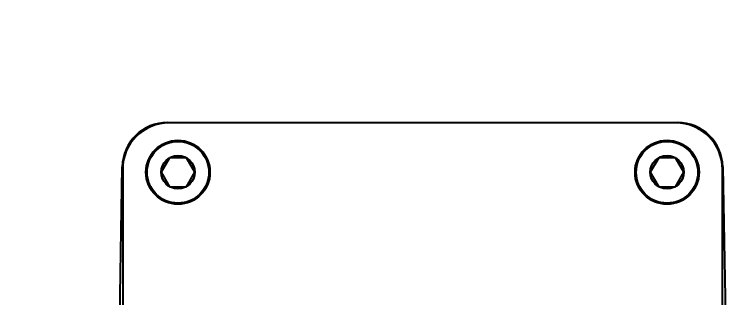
# Model space of a CAD drawing. Header units: millimetres. Extents: x 5828 to 6704, y 123 to 421.
# Drawn here: x 6415.138 to 6418.214, y 178.628 to 179.846 of the extents above; entities that cross this region are included whole.
import ezdxf

# ---------------------------------------------------------------- set-up
doc = ezdxf.new("R2010")
doc.units = ezdxf.units.MM
doc.layers.add('DIM', color=7, linetype='Continuous')
doc.layers.add('外形图', color=7, linetype='Continuous')
doc.styles.add('微软雅黑', font='msyh.ttc', dxfattribs={"height": 2.1})
doc.dimstyles.new('尺寸标注_1_20比例', dxfattribs={"dimtxt": 2.1, "dimasz": 1.7, "dimexe": 0.5, "dimexo": 0.4, "dimgap": 0.5, "dimtad": 1, "dimdec": 1, "dimlfac": 20, "dimdsep": 46, "dimtxsty": '微软雅黑', "dimcen": 0.09, "dimadec": 0, "dimazin": 0, "dimtp": 0.01, "dimtm": 0.01, "dimtfac": 1, "dimtdec": 1, "dimtofl": 0, "dimtmove": 0, "dimatfit": 3, "dimfxl": 1, "dimtolj": 1, "dimarcsym": 0})

# ---------------------------------------------------------------- blocks, each defined once
blk = doc.blocks.new('*D1354')
at = {"layer": 'Defpoints', "color": 0}
for p in [(6432.9409, 191.6032), (6432.9409, 179.5421), (6414.4907, 179.0421)]:
    blk.add_point(p, dxfattribs=at)
at = {"layer": 'DIM', "color": 0, "linetype": 'ByBlock', "lineweight": -2, "ltscale": 20}
for p, q in [((6414.4907, 179.4421), (6414.4907, 192.1032)), ((6432.9409, 179.9421), (6432.9409, 192.1032)), ((6416.1907, 191.6032), (6431.2409, 191.6032))]:
    blk.add_line(p, q, dxfattribs=at)
at = {"layer": 'DIM', "color": 0}
for points in [[(6416.1907, 191.8865), (6416.1907, 191.3198), (6414.4907, 191.6032)], [(6431.2409, 191.3198), (6431.2409, 191.8865), (6432.9409, 191.6032)]]:
    blk.add_solid(points, dxfattribs=at)
at = {"layer": 'DIM', "color": 0, "insert": (6423.7158, 193.1884), "char_height": 2.1, "attachment_point": 5, "style": '微软雅黑'}
blk.add_mtext('\\A1;\\A1;369', dxfattribs=at)

msp = doc.modelspace()

# ---------------------------------------------------------------- linework, layer by layer
at = {"layer": '外形图', "linetype": 'Continuous'}
for p, q in [((6415.7953, 179.3808), (6417.9861, 179.3808)), ((6417.9783, 179.3796), (6415.8032, 179.3796)), ((6415.8049, 179.2293), (6415.769, 179.1671)), ((6415.8766, 179.2293), (6415.8049, 179.2293)), ((6415.9125, 179.1671), (6415.8766, 179.2293)), ((6417.9049, 179.2293), (6417.869, 179.1671)), ((6417.9766, 179.2293), (6417.9049, 179.2293)), ((6418.0125, 179.1671), (6417.9766, 179.2293)), ((6415.5771, 177.7921), (6415.6015, 179.1903)), ((6418.18, 179.1903), (6418.2044, 177.7921)), ((6415.6032, 179.1796), (6415.6032, 176.4046)), ((6415.769, 179.1671), (6415.8049, 179.105)), ((6415.8766, 179.105), (6415.9125, 179.1671)), ((6417.869, 179.1671), (6417.9049, 179.105)), ((6417.9766, 179.105), (6418.0125, 179.1671)), ((6418.1783, 176.4046), (6418.1783, 179.1796)), ((6415.8049, 179.105), (6415.8766, 179.105)), ((6417.9049, 179.105), (6417.9766, 179.105))]:
    msp.add_line(p, q, dxfattribs=at)
for centre, radius in [((6415.8407, 179.1671), 0.1375), ((6415.8407, 179.1671), 0.1325), ((6417.9408, 179.1671), 0.1375), ((6417.9408, 179.1671), 0.1325), ((6415.8407, 179.1671), 0.0718), ((6417.9408, 179.1671), 0.0718)]:
    msp.add_circle(centre, radius, dxfattribs=at)
for centre, start, end in [((6415.8032, 179.1796), 90, 180), ((6417.9783, 179.1796), 0, 90)]:
    msp.add_arc(centre, 0.2, start, end, dxfattribs=at)
for centre, major_axis, start_param, end_param in [((6415.7956, 179.1867), (0.1361, -0.1385), 8.648788, 10.200923), ((6417.9859, 179.1867), (-0.1361, -0.1385), 8.648633, 10.200768)]:
    msp.add_ellipse(centre, major_axis=major_axis, ratio=0.998804, start_param=start_param, end_param=end_param, dxfattribs=at)

# ---------------------------------------------------------------- dimensions: what is measured, and where the dimension line sits
at = {"layer": 'DIM', "linetype": 'ByBlock', "ltscale": 20}
dim = msp.add_linear_dim(base=(6432.9409, 191.6032), p1=(6414.4907, 179.0421), p2=(6432.9409, 179.5421), text='\\A1;369', dimstyle='尺寸标注_1_20比例', dxfattribs=at)
dim.commit()
dim.dimension.update_dxf_attribs({"geometry": '*D1354', "text_midpoint": (6423.7158, 193.1884)})

doc.saveas('drawing.dxf')
